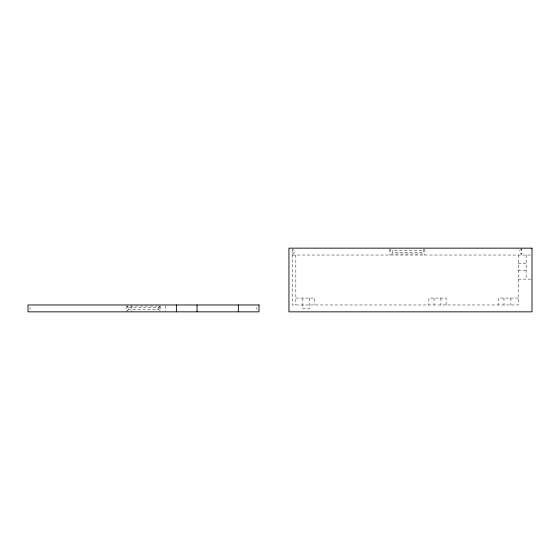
<?xml version="1.0" encoding="UTF-8"?>
<svg xmlns="http://www.w3.org/2000/svg" width="560" height="560" viewBox="0 0 560 560"><rect width="100%" height="100%" fill="white"/><g stroke="black" fill="none" stroke-linecap="round" stroke-linejoin="round"><path stroke-width="0.42" stroke-dasharray="2.8 2.1" d="M128.695 309.435L127.323 310.814L127.323 305.991L159.677 305.991L159.677 310.814L158.305 309.435L128.695 309.435L128.695 307.37L127.323 305.991M128.695 307.37L158.305 307.37L159.677 305.991M292.39 254.009L294.462 252.63L294.462 250.565L292.39 249.186M521.675 249.186L519.61 250.565L519.61 252.63L521.675 254.009M292.39 255.038L531.167 255.038M518.231 263.648L526.148 263.648M518.231 270.536L526.148 270.536M518.231 279.139L531.167 279.139M295.834 298.074L314.769 298.074L314.769 304.962M518.231 298.074L498.813 298.074L498.813 304.962M526.148 255.038L526.148 279.139M521.675 248.157L521.675 255.038M518.231 255.038L518.231 304.962L292.39 304.962L292.39 248.157M510.86 298.074L510.86 304.962M503.979 298.074L503.979 304.962M446.075 304.962L446.075 298.074L428.862 298.074L428.862 304.962M440.909 298.074L440.909 304.962M434.021 298.074L434.021 304.962M424.249 249.018L424.249 255.038M423.213 249.186L423.213 254.009L390.852 254.009L390.852 249.186M389.823 249.018L389.823 255.038M309.743 298.074L309.743 308.399L302.862 308.399L302.862 298.074M295.834 255.038L295.834 304.962M256.935 307.37L256.935 309.435M165.704 305.823L165.704 311.843M160.713 305.823L160.713 310.982M158.305 307.37L158.305 309.435M131.278 305.823L131.278 311.843M126.287 305.823L126.287 311.843M30.065 307.37L30.065 309.435M421.834 250.565L392.231 250.565L392.231 252.63L421.834 252.63L421.834 250.565"/><path stroke-width="0.84" d="M238.343 304.962L238.343 311.843M197.036 304.962L197.036 311.843M176.379 304.962L176.379 311.843M532 248.157L288.953 248.157L288.953 311.843L532 311.843L532 248.157M259 304.962L28 304.962L28 311.843L259 311.843L259 304.962"/></g></svg>
